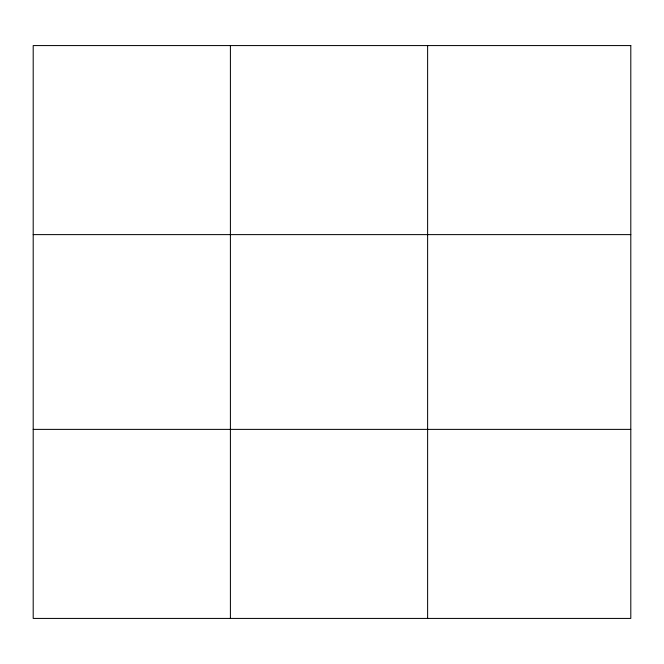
<?xml version="1.0" encoding="UTF-8"?>
<svg xmlns="http://www.w3.org/2000/svg" width="664" height="664" viewBox="0 0 664 664"><rect width="100%" height="100%" fill="white"/><g stroke="black" fill="none" stroke-linecap="round" stroke-linejoin="round"><path stroke-width="1" d="M230.408 618.425L230.408 45.575M427.616 618.425L427.616 45.575M33.2 234.616L630.8 234.616M33.2 429.384L630.8 429.384M630.8 45.575L630.8 618.425L33.2 618.425L33.2 45.575L630.8 45.575"/></g></svg>
